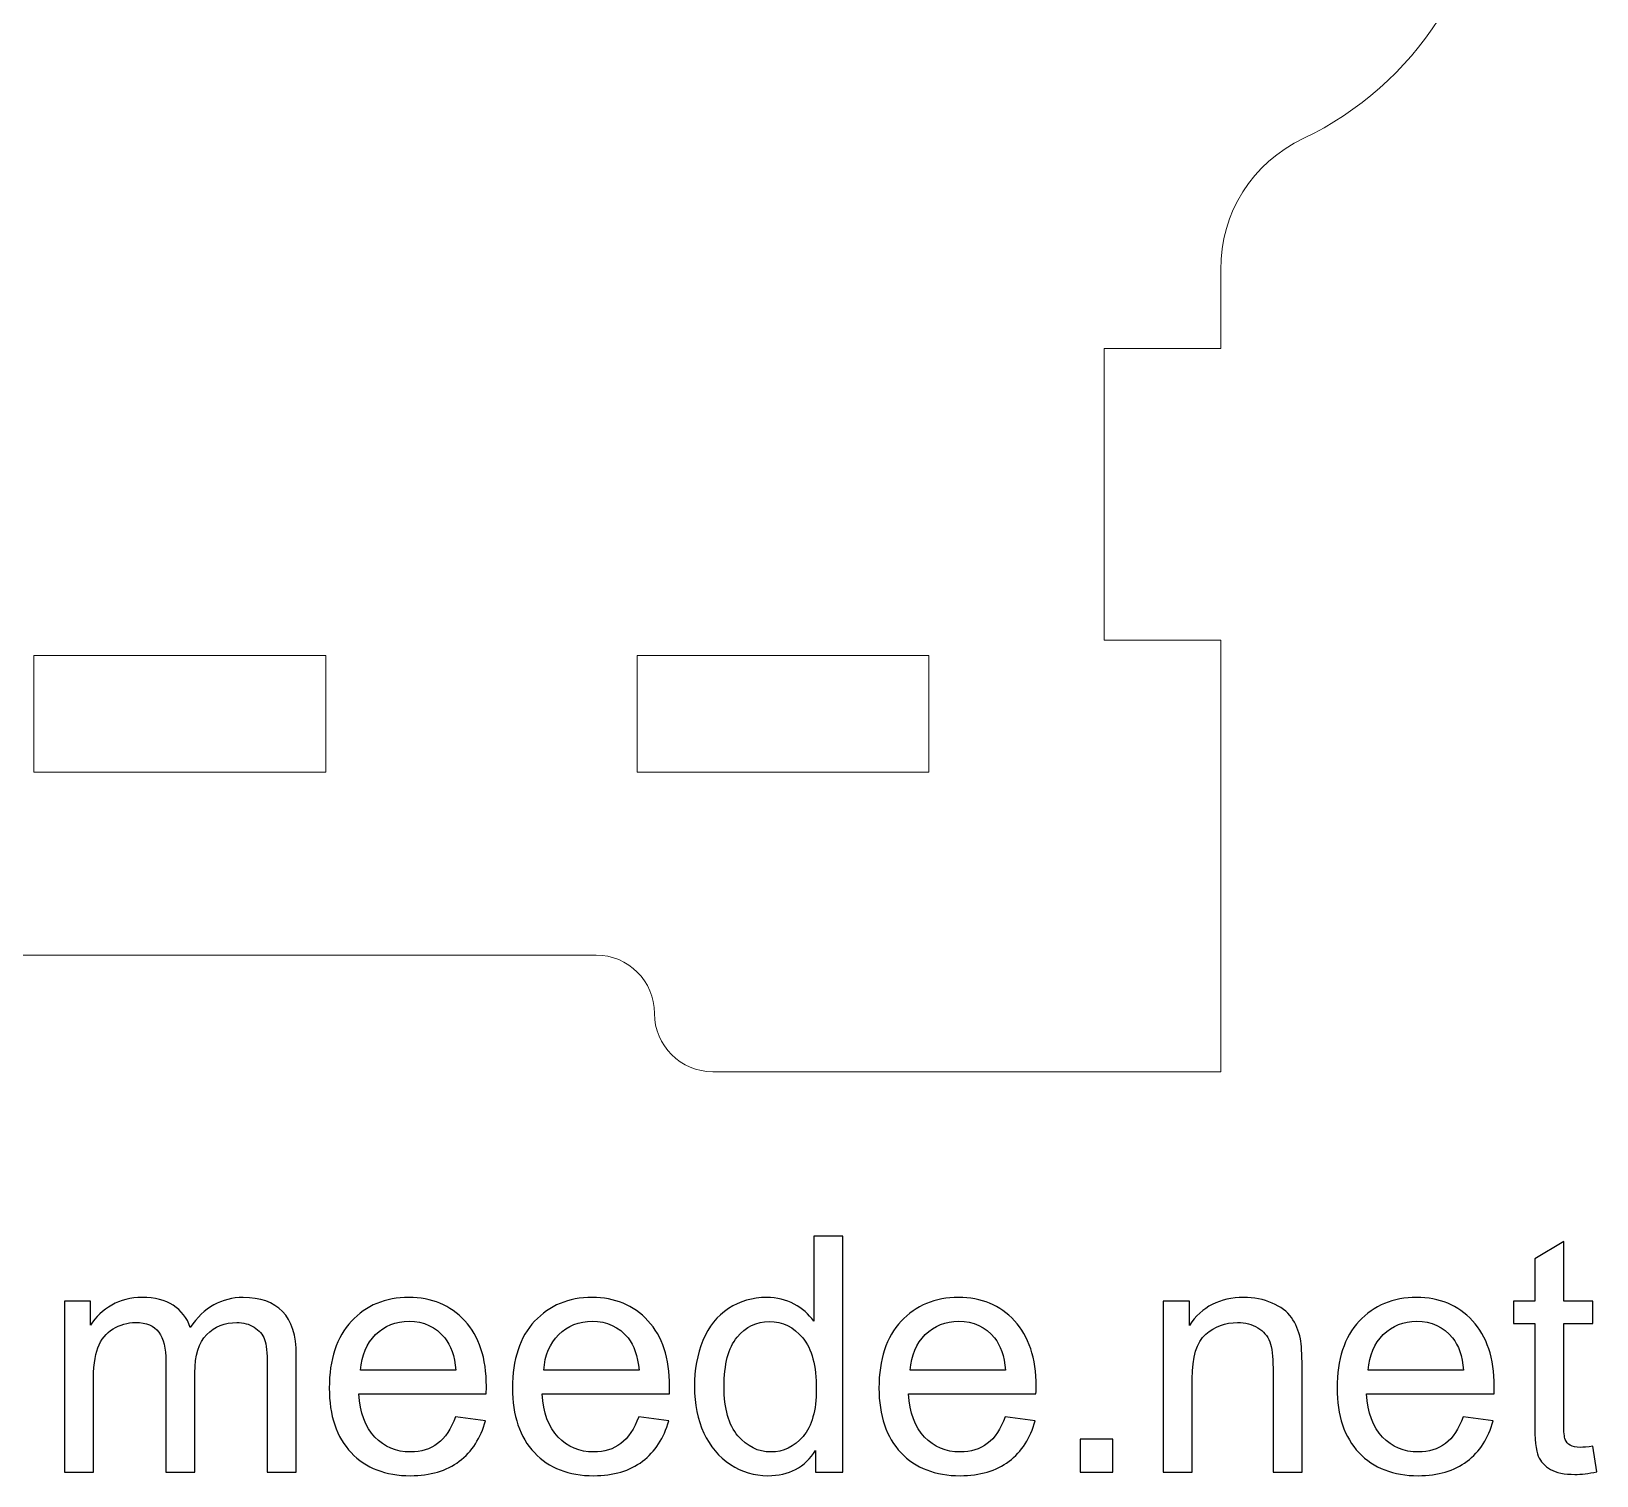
# Model space of a CAD drawing. Header units: millimetres. Extents: x -184 to 140, y -164 to 195.
# Drawn here: x 99.92 to 140.14, y -163.55 to -126.43 of the extents above; entities that cross this region are included whole.
import ezdxf

# ---------------------------------------------------------------- set-up
doc = ezdxf.new("R2010")
doc.units = ezdxf.units.MM
doc.header["$MEASUREMENT"] = 0
doc.layers.add('Layer 1', color=7, linetype='Continuous')

msp = doc.modelspace()

# ---------------------------------------------------------------- linework, layer by layer
at = {"layer": 'Layer 1', "color": 177, "lineweight": 5}
for points, knots in [([(64.4833, -7.4759), (64.4833, -7.4759), (61.4833, -7.4759), (61.4833, -7.4759), (61.4833, -7.4759), (61.4833, -7.4759), (61.4833, 0.0249), (61.4833, 0.0249), (61.4833, 0.0249), (61.4833, 0.0249), (64.4833, 0.0249), (64.4833, 0.0249), (64.4833, 0.0249), (64.4833, 0.0249), (89.9839, 0.0249), (89.9839, 0.0249), (89.9839, 0.0249), (94.1138, 0.0249), (97.4832, -3.3445), (97.4832, -7.4759), (97.4832, -7.4759), (97.4832, -7.4759), (97.4832, -41.4156), (97.4832, -41.4156), (97.4832, -41.4156), (97.4832, -57.9383), (113.9604, -71.4154), (130.4831, -71.4154), (130.4831, -71.4154), (130.4831, -71.4154), (130.4831, -110.5738), (130.4831, -110.5738), (130.4831, -110.5738), (130.4831, -112.0526), (131.2821, -113.3187), (132.6163, -113.9569), (132.6163, -113.9569), (135.4551, -115.313), (137.4159, -118.2125), (137.4159, -121.5678), (137.4159, -121.5678), (137.4159, -124.9248), (135.4551, -127.8228), (132.6163, -129.1801), (132.6163, -129.1801), (131.2821, -129.8183), (130.4831, -131.0847), (130.4831, -132.5631), (130.4831, -132.5631), (130.4831, -132.5631), (130.4831, -134.5794), (130.4831, -134.5794), (130.4831, -134.5794), (130.4831, -134.5794), (127.4831, -134.5794), (127.4831, -134.5794), (127.4831, -134.5794), (127.4831, -134.5794), (127.4831, -142.0787), (127.4831, -142.0787), (127.4831, -142.0787), (127.4831, -142.0787), (130.4831, -142.0787), (130.4831, -142.0787), (130.4831, -142.0787), (130.4831, -142.0787), (130.4831, -153.1717), (130.4831, -153.1717), (130.4831, -153.1717), (130.4831, -153.1717), (117.4303, -153.1717), (117.4303, -153.1717), (117.4303, -153.1717), (116.6048, -153.1717), (115.931, -152.498), (115.931, -151.671), (115.931, -151.671), (115.931, -150.8456), (115.2572, -150.1717), (114.4303, -150.1717), (114.4303, -150.1717), (114.4303, -150.1717), (77.5361, -150.1717), (77.5361, -150.1717), (77.5361, -150.1717), (76.7106, -150.1717), (76.0368, -150.8456), (76.0368, -151.671), (76.0368, -151.671), (76.0368, -152.498), (75.363, -153.1717), (74.5361, -153.1717), (74.5361, -153.1717), (74.5361, -153.1717), (64.4833, -153.1717), (64.4833, -153.1717), (64.4833, -153.1717), (64.4833, -153.1717), (64.4833, -142.4755), (64.4833, -142.4755), (64.4833, -142.4755), (64.4833, -142.4755), (61.4833, -142.4755), (61.4833, -142.4755), (61.4833, -142.4755), (61.4833, -142.4755), (61.4833, -134.9762), (61.4833, -134.9762), (61.4833, -134.9762), (61.4833, -134.9762), (64.4833, -134.9762), (64.4833, -134.9762), (64.4833, -134.9762), (64.4833, -134.9762), (64.4833, -127.4755), (64.4833, -127.4755), (64.4833, -127.4755), (64.4833, -127.4755), (61.4833, -127.4755), (61.4833, -127.4755), (61.4833, -127.4755), (61.4833, -127.4755), (61.4833, -119.9764), (61.4833, -119.9764), (61.4833, -119.9764), (61.4833, -119.9764), (64.4833, -119.9764), (64.4833, -119.9764), (64.4833, -119.9764), (64.4833, -119.9764), (64.4833, -112.4756), (64.4833, -112.4756), (64.4833, -112.4756), (64.4833, -112.4756), (61.4833, -112.4756), (61.4833, -112.4756), (61.4833, -112.4756), (61.4833, -112.4756), (61.4833, -104.9762), (61.4833, -104.9762), (61.4833, -104.9762), (61.4833, -104.9762), (64.4833, -104.9762), (64.4833, -104.9762), (64.4833, -104.9762), (64.4833, -104.9762), (64.4833, -97.4755), (64.4833, -97.4755), (64.4833, -97.4755), (64.4833, -97.4755), (61.4833, -97.4755), (61.4833, -97.4755), (61.4833, -97.4755), (61.4833, -97.4755), (61.4833, -89.9761), (61.4833, -89.9761), (61.4833, -89.9761), (61.4833, -89.9761), (64.4833, -89.9761), (64.4833, -89.9761), (64.4833, -89.9761), (64.4833, -89.9761), (64.4833, -82.4757), (64.4833, -82.4757), (64.4833, -82.4757), (64.4833, -82.4757), (61.4833, -82.4757), (61.4833, -82.4757), (61.4833, -82.4757), (61.4833, -82.4757), (61.4833, -74.9764), (61.4833, -74.9764), (61.4833, -74.9764), (61.4833, -74.9764), (64.4833, -74.9764), (64.4833, -74.9764), (64.4833, -74.9764), (64.4833, -74.9764), (64.4833, -67.4756), (64.4833, -67.4756), (64.4833, -67.4756), (64.4833, -67.4756), (61.4833, -67.4756), (61.4833, -67.4756), (61.4833, -67.4756), (61.4833, -67.4756), (61.4833, -59.9763), (61.4833, -59.9763), (61.4833, -59.9763), (61.4833, -59.9763), (64.4833, -59.9763), (64.4833, -59.9763), (64.4833, -59.9763), (64.4833, -59.9763), (64.4833, -52.4758), (64.4833, -52.4758), (64.4833, -52.4758), (64.4833, -52.4758), (61.4833, -52.4758), (61.4833, -52.4758), (61.4833, -52.4758), (61.4833, -52.4758), (61.4833, -44.9765), (61.4833, -44.9765), (61.4833, -44.9765), (61.4833, -44.9765), (64.4833, -44.9765), (64.4833, -44.9765), (64.4833, -44.9765), (64.4833, -44.9765), (64.4833, -37.4757), (64.4833, -37.4757), (64.4833, -37.4757), (64.4833, -37.4757), (61.4833, -37.4757), (61.4833, -37.4757), (61.4833, -37.4757), (61.4833, -37.4757), (61.4833, -29.975), (61.4833, -29.975), (61.4833, -29.975), (61.4833, -29.975), (64.4833, -29.975), (64.4833, -29.975), (64.4833, -29.975), (64.4833, -29.975), (64.4833, -22.476), (64.4833, -22.476), (64.4833, -22.476), (64.4833, -22.476), (61.4833, -22.476), (61.4833, -22.476), (61.4833, -22.476), (61.4833, -22.476), (61.4833, -14.9752), (61.4833, -14.9752), (61.4833, -14.9752), (61.4833, -14.9752), (64.4833, -14.9752), (64.4833, -14.9752), (64.4833, -14.9752), (64.4833, -14.9752), (64.4833, -7.4759), (64.4833, -7.4759)], [0, 0, 0, 0, 0.016129, 0.016129, 0.016129, 0.016129, 0.0322581, 0.0322581, 0.0322581, 0.0322581, 0.0483871, 0.0483871, 0.0483871, 0.0483871, 0.0645161, 0.0645161, 0.0645161, 0.0645161, 0.0806452, 0.0806452, 0.0806452, 0.0806452, 0.0967742, 0.0967742, 0.0967742, 0.0967742, 0.1129032, 0.1129032, 0.1129032, 0.1129032, 0.1290323, 0.1290323, 0.1290323, 0.1290323, 0.1451613, 0.1451613, 0.1451613, 0.1451613, 0.1612903, 0.1612903, 0.1612903, 0.1612903, 0.1774194, 0.1774194, 0.1774194, 0.1774194, 0.1935484, 0.1935484, 0.1935484, 0.1935484, 0.2096774, 0.2096774, 0.2096774, 0.2096774, 0.2258065, 0.2258065, 0.2258065, 0.2258065, 0.2419355, 0.2419355, 0.2419355, 0.2419355, 0.2580645, 0.2580645, 0.2580645, 0.2580645, 0.2741935, 0.2741935, 0.2741935, 0.2741935, 0.2903226, 0.2903226, 0.2903226, 0.2903226, 0.3064516, 0.3064516, 0.3064516, 0.3064516, 0.3225806, 0.3225806, 0.3225806, 0.3225806, 0.3387097, 0.3387097, 0.3387097, 0.3387097, 0.3548387, 0.3548387, 0.3548387, 0.3548387, 0.3709677, 0.3709677, 0.3709677, 0.3709677, 0.3870968, 0.3870968, 0.3870968, 0.3870968, 0.4032258, 0.4032258, 0.4032258, 0.4032258, 0.4193548, 0.4193548, 0.4193548, 0.4193548, 0.4354839, 0.4354839, 0.4354839, 0.4354839, 0.4516129, 0.4516129, 0.4516129, 0.4516129, 0.4677419, 0.4677419, 0.4677419, 0.4677419, 0.483871, 0.483871, 0.483871, 0.483871, 0.5, 0.5, 0.5, 0.5, 0.516129, 0.516129, 0.516129, 0.516129, 0.5322581, 0.5322581, 0.5322581, 0.5322581, 0.5483871, 0.5483871, 0.5483871, 0.5483871, 0.5645161, 0.5645161, 0.5645161, 0.5645161, 0.5806452, 0.5806452, 0.5806452, 0.5806452, 0.5967742, 0.5967742, 0.5967742, 0.5967742, 0.6129032, 0.6129032, 0.6129032, 0.6129032, 0.6290323, 0.6290323, 0.6290323, 0.6290323, 0.6451613, 0.6451613, 0.6451613, 0.6451613, 0.6612903, 0.6612903, 0.6612903, 0.6612903, 0.6774194, 0.6774194, 0.6774194, 0.6774194, 0.6935484, 0.6935484, 0.6935484, 0.6935484, 0.7096774, 0.7096774, 0.7096774, 0.7096774, 0.7258065, 0.7258065, 0.7258065, 0.7258065, 0.7419355, 0.7419355, 0.7419355, 0.7419355, 0.7580645, 0.7580645, 0.7580645, 0.7580645, 0.7741935, 0.7741935, 0.7741935, 0.7741935, 0.7903226, 0.7903226, 0.7903226, 0.7903226, 0.8064516, 0.8064516, 0.8064516, 0.8064516, 0.8225806, 0.8225806, 0.8225806, 0.8225806, 0.8387097, 0.8387097, 0.8387097, 0.8387097, 0.8548387, 0.8548387, 0.8548387, 0.8548387, 0.8709677, 0.8709677, 0.8709677, 0.8709677, 0.8870968, 0.8870968, 0.8870968, 0.8870968, 0.9032258, 0.9032258, 0.9032258, 0.9032258, 0.9193548, 0.9193548, 0.9193548, 0.9193548, 0.9354839, 0.9354839, 0.9354839, 0.9354839, 0.9516129, 0.9516129, 0.9516129, 0.9516129, 0.9677419, 0.9677419, 0.9677419, 0.9677419, 1, 1, 1, 1]), ([(99.9844, -145.4755), (99.9844, -145.4755), (99.9844, -142.4755), (99.9844, -142.4755), (99.9844, -142.4755), (99.9844, -142.4755), (107.4837, -142.4755), (107.4837, -142.4755), (107.4837, -142.4755), (107.4837, -142.4755), (107.4837, -145.4755), (107.4837, -145.4755), (107.4837, -145.4755), (107.4837, -145.4755), (99.9844, -145.4755), (99.9844, -145.4755)], [0, 0, 0, 0, 0.2, 0.2, 0.2, 0.2, 0.4, 0.4, 0.4, 0.4, 0.6, 0.6, 0.6, 0.6, 1, 1, 1, 1]), ([(115.483, -145.4755), (115.483, -145.4755), (115.483, -142.4755), (115.483, -142.4755), (115.483, -142.4755), (115.483, -142.4755), (122.9837, -142.4755), (122.9837, -142.4755), (122.9837, -142.4755), (122.9837, -142.4755), (122.9837, -145.4755), (122.9837, -145.4755), (122.9837, -145.4755), (122.9837, -145.4755), (115.483, -145.4755), (115.483, -145.4755)], [0, 0, 0, 0, 0.2, 0.2, 0.2, 0.2, 0.4, 0.4, 0.4, 0.4, 0.6, 0.6, 0.6, 0.6, 1, 1, 1, 1])]:
    msp.add_open_spline(points, degree=3, knots=knots, dxfattribs=at)
at = {"layer": 'Layer 1', "color": 250, "lineweight": 15}
for points, knots in [([(64.4833, -7.4759), (64.4833, -7.4759), (61.4833, -7.4759), (61.4833, -7.4759), (61.4833, -7.4759), (61.4833, -7.4759), (61.4833, 0.0249), (61.4833, 0.0249), (61.4833, 0.0249), (61.4833, 0.0249), (64.4833, 0.0249), (64.4833, 0.0249), (64.4833, 0.0249), (64.4833, 0.0249), (89.9839, 0.0249), (89.9839, 0.0249), (89.9839, 0.0249), (94.1138, 0.0249), (97.4832, -3.3445), (97.4832, -7.4759), (97.4832, -7.4759), (97.4832, -7.4759), (97.4832, -41.4156), (97.4832, -41.4156), (97.4832, -41.4156), (97.4832, -57.9383), (113.9604, -71.4154), (130.4831, -71.4154), (130.4831, -71.4154), (130.4831, -71.4154), (130.4831, -110.5738), (130.4831, -110.5738), (130.4831, -110.5738), (130.4831, -112.0526), (131.2821, -113.3187), (132.6163, -113.9569), (132.6163, -113.9569), (135.4551, -115.313), (137.4159, -118.2125), (137.4159, -121.5678), (137.4159, -121.5678), (137.4159, -124.9248), (135.4551, -127.8228), (132.6163, -129.1801), (132.6163, -129.1801), (131.2821, -129.8183), (130.4831, -131.0847), (130.4831, -132.5631), (130.4831, -132.5631), (130.4831, -132.5631), (130.4831, -134.5794), (130.4831, -134.5794), (130.4831, -134.5794), (130.4831, -134.5794), (127.4831, -134.5794), (127.4831, -134.5794), (127.4831, -134.5794), (127.4831, -134.5794), (127.4831, -142.0787), (127.4831, -142.0787), (127.4831, -142.0787), (127.4831, -142.0787), (130.4831, -142.0787), (130.4831, -142.0787), (130.4831, -142.0787), (130.4831, -142.0787), (130.4831, -153.1717), (130.4831, -153.1717), (130.4831, -153.1717), (130.4831, -153.1717), (117.4303, -153.1717), (117.4303, -153.1717), (117.4303, -153.1717), (116.6048, -153.1717), (115.931, -152.498), (115.931, -151.671), (115.931, -151.671), (115.931, -150.8456), (115.2572, -150.1717), (114.4303, -150.1717), (114.4303, -150.1717), (114.4303, -150.1717), (77.5361, -150.1717), (77.5361, -150.1717), (77.5361, -150.1717), (76.7106, -150.1717), (76.0368, -150.8456), (76.0368, -151.671), (76.0368, -151.671), (76.0368, -152.498), (75.363, -153.1717), (74.5361, -153.1717), (74.5361, -153.1717), (74.5361, -153.1717), (64.4833, -153.1717), (64.4833, -153.1717), (64.4833, -153.1717), (64.4833, -153.1717), (64.4833, -142.4755), (64.4833, -142.4755), (64.4833, -142.4755), (64.4833, -142.4755), (61.4833, -142.4755), (61.4833, -142.4755), (61.4833, -142.4755), (61.4833, -142.4755), (61.4833, -134.9762), (61.4833, -134.9762), (61.4833, -134.9762), (61.4833, -134.9762), (64.4833, -134.9762), (64.4833, -134.9762), (64.4833, -134.9762), (64.4833, -134.9762), (64.4833, -127.4755), (64.4833, -127.4755), (64.4833, -127.4755), (64.4833, -127.4755), (61.4833, -127.4755), (61.4833, -127.4755), (61.4833, -127.4755), (61.4833, -127.4755), (61.4833, -119.9764), (61.4833, -119.9764), (61.4833, -119.9764), (61.4833, -119.9764), (64.4833, -119.9764), (64.4833, -119.9764), (64.4833, -119.9764), (64.4833, -119.9764), (64.4833, -112.4756), (64.4833, -112.4756), (64.4833, -112.4756), (64.4833, -112.4756), (61.4833, -112.4756), (61.4833, -112.4756), (61.4833, -112.4756), (61.4833, -112.4756), (61.4833, -104.9762), (61.4833, -104.9762), (61.4833, -104.9762), (61.4833, -104.9762), (64.4833, -104.9762), (64.4833, -104.9762), (64.4833, -104.9762), (64.4833, -104.9762), (64.4833, -97.4755), (64.4833, -97.4755), (64.4833, -97.4755), (64.4833, -97.4755), (61.4833, -97.4755), (61.4833, -97.4755), (61.4833, -97.4755), (61.4833, -97.4755), (61.4833, -89.9761), (61.4833, -89.9761), (61.4833, -89.9761), (61.4833, -89.9761), (64.4833, -89.9761), (64.4833, -89.9761), (64.4833, -89.9761), (64.4833, -89.9761), (64.4833, -82.4757), (64.4833, -82.4757), (64.4833, -82.4757), (64.4833, -82.4757), (61.4833, -82.4757), (61.4833, -82.4757), (61.4833, -82.4757), (61.4833, -82.4757), (61.4833, -74.9764), (61.4833, -74.9764), (61.4833, -74.9764), (61.4833, -74.9764), (64.4833, -74.9764), (64.4833, -74.9764), (64.4833, -74.9764), (64.4833, -74.9764), (64.4833, -67.4756), (64.4833, -67.4756), (64.4833, -67.4756), (64.4833, -67.4756), (61.4833, -67.4756), (61.4833, -67.4756), (61.4833, -67.4756), (61.4833, -67.4756), (61.4833, -59.9763), (61.4833, -59.9763), (61.4833, -59.9763), (61.4833, -59.9763), (64.4833, -59.9763), (64.4833, -59.9763), (64.4833, -59.9763), (64.4833, -59.9763), (64.4833, -52.4758), (64.4833, -52.4758), (64.4833, -52.4758), (64.4833, -52.4758), (61.4833, -52.4758), (61.4833, -52.4758), (61.4833, -52.4758), (61.4833, -52.4758), (61.4833, -44.9765), (61.4833, -44.9765), (61.4833, -44.9765), (61.4833, -44.9765), (64.4833, -44.9765), (64.4833, -44.9765), (64.4833, -44.9765), (64.4833, -44.9765), (64.4833, -37.4757), (64.4833, -37.4757), (64.4833, -37.4757), (64.4833, -37.4757), (61.4833, -37.4757), (61.4833, -37.4757), (61.4833, -37.4757), (61.4833, -37.4757), (61.4833, -29.975), (61.4833, -29.975), (61.4833, -29.975), (61.4833, -29.975), (64.4833, -29.975), (64.4833, -29.975), (64.4833, -29.975), (64.4833, -29.975), (64.4833, -22.476), (64.4833, -22.476), (64.4833, -22.476), (64.4833, -22.476), (61.4833, -22.476), (61.4833, -22.476), (61.4833, -22.476), (61.4833, -22.476), (61.4833, -14.9752), (61.4833, -14.9752), (61.4833, -14.9752), (61.4833, -14.9752), (64.4833, -14.9752), (64.4833, -14.9752), (64.4833, -14.9752), (64.4833, -14.9752), (64.4833, -7.4759), (64.4833, -7.4759)], [0, 0, 0, 0, 0.016129, 0.016129, 0.016129, 0.016129, 0.0322581, 0.0322581, 0.0322581, 0.0322581, 0.0483871, 0.0483871, 0.0483871, 0.0483871, 0.0645161, 0.0645161, 0.0645161, 0.0645161, 0.0806452, 0.0806452, 0.0806452, 0.0806452, 0.0967742, 0.0967742, 0.0967742, 0.0967742, 0.1129032, 0.1129032, 0.1129032, 0.1129032, 0.1290323, 0.1290323, 0.1290323, 0.1290323, 0.1451613, 0.1451613, 0.1451613, 0.1451613, 0.1612903, 0.1612903, 0.1612903, 0.1612903, 0.1774194, 0.1774194, 0.1774194, 0.1774194, 0.1935484, 0.1935484, 0.1935484, 0.1935484, 0.2096774, 0.2096774, 0.2096774, 0.2096774, 0.2258065, 0.2258065, 0.2258065, 0.2258065, 0.2419355, 0.2419355, 0.2419355, 0.2419355, 0.2580645, 0.2580645, 0.2580645, 0.2580645, 0.2741935, 0.2741935, 0.2741935, 0.2741935, 0.2903226, 0.2903226, 0.2903226, 0.2903226, 0.3064516, 0.3064516, 0.3064516, 0.3064516, 0.3225806, 0.3225806, 0.3225806, 0.3225806, 0.3387097, 0.3387097, 0.3387097, 0.3387097, 0.3548387, 0.3548387, 0.3548387, 0.3548387, 0.3709677, 0.3709677, 0.3709677, 0.3709677, 0.3870968, 0.3870968, 0.3870968, 0.3870968, 0.4032258, 0.4032258, 0.4032258, 0.4032258, 0.4193548, 0.4193548, 0.4193548, 0.4193548, 0.4354839, 0.4354839, 0.4354839, 0.4354839, 0.4516129, 0.4516129, 0.4516129, 0.4516129, 0.4677419, 0.4677419, 0.4677419, 0.4677419, 0.483871, 0.483871, 0.483871, 0.483871, 0.5, 0.5, 0.5, 0.5, 0.516129, 0.516129, 0.516129, 0.516129, 0.5322581, 0.5322581, 0.5322581, 0.5322581, 0.5483871, 0.5483871, 0.5483871, 0.5483871, 0.5645161, 0.5645161, 0.5645161, 0.5645161, 0.5806452, 0.5806452, 0.5806452, 0.5806452, 0.5967742, 0.5967742, 0.5967742, 0.5967742, 0.6129032, 0.6129032, 0.6129032, 0.6129032, 0.6290323, 0.6290323, 0.6290323, 0.6290323, 0.6451613, 0.6451613, 0.6451613, 0.6451613, 0.6612903, 0.6612903, 0.6612903, 0.6612903, 0.6774194, 0.6774194, 0.6774194, 0.6774194, 0.6935484, 0.6935484, 0.6935484, 0.6935484, 0.7096774, 0.7096774, 0.7096774, 0.7096774, 0.7258065, 0.7258065, 0.7258065, 0.7258065, 0.7419355, 0.7419355, 0.7419355, 0.7419355, 0.7580645, 0.7580645, 0.7580645, 0.7580645, 0.7741935, 0.7741935, 0.7741935, 0.7741935, 0.7903226, 0.7903226, 0.7903226, 0.7903226, 0.8064516, 0.8064516, 0.8064516, 0.8064516, 0.8225806, 0.8225806, 0.8225806, 0.8225806, 0.8387097, 0.8387097, 0.8387097, 0.8387097, 0.8548387, 0.8548387, 0.8548387, 0.8548387, 0.8709677, 0.8709677, 0.8709677, 0.8709677, 0.8870968, 0.8870968, 0.8870968, 0.8870968, 0.9032258, 0.9032258, 0.9032258, 0.9032258, 0.9193548, 0.9193548, 0.9193548, 0.9193548, 0.9354839, 0.9354839, 0.9354839, 0.9354839, 0.9516129, 0.9516129, 0.9516129, 0.9516129, 0.9677419, 0.9677419, 0.9677419, 0.9677419, 1, 1, 1, 1]), ([(99.9844, -145.4755), (99.9844, -145.4755), (99.9844, -142.4755), (99.9844, -142.4755), (99.9844, -142.4755), (99.9844, -142.4755), (107.4837, -142.4755), (107.4837, -142.4755), (107.4837, -142.4755), (107.4837, -142.4755), (107.4837, -145.4755), (107.4837, -145.4755), (107.4837, -145.4755), (107.4837, -145.4755), (99.9844, -145.4755), (99.9844, -145.4755)], [0, 0, 0, 0, 0.2, 0.2, 0.2, 0.2, 0.4, 0.4, 0.4, 0.4, 0.6, 0.6, 0.6, 0.6, 1, 1, 1, 1]), ([(115.483, -145.4755), (115.483, -145.4755), (115.483, -142.4755), (115.483, -142.4755), (115.483, -142.4755), (115.483, -142.4755), (122.9837, -142.4755), (122.9837, -142.4755), (122.9837, -142.4755), (122.9837, -142.4755), (122.9837, -145.4755), (122.9837, -145.4755), (122.9837, -145.4755), (122.9837, -145.4755), (115.483, -145.4755), (115.483, -145.4755)], [0, 0, 0, 0, 0.2, 0.2, 0.2, 0.2, 0.4, 0.4, 0.4, 0.4, 0.6, 0.6, 0.6, 0.6, 1, 1, 1, 1])]:
    msp.add_open_spline(points, degree=3, knots=knots, dxfattribs=at)
at = {"layer": 'Layer 1', "color": 7}
for points, knots in [([(120.0736, -163.4598), (120.0736, -163.4598), (120.0736, -162.9024), (120.0736, -162.9024), (120.0736, -162.9024), (119.7957, -163.3356), (119.3864, -163.5529), (118.846, -163.5529), (118.846, -163.5529), (118.496, -163.5529), (118.1743, -163.457), (117.8822, -163.2637), (117.8822, -163.2637), (117.5887, -163.0717), (117.3615, -162.8022), (117.1992, -162.4579), (117.1992, -162.4579), (117.0383, -162.1122), (116.9579, -161.7157), (116.9579, -161.2669), (116.9579, -161.2669), (116.9579, -160.8295), (117.0313, -160.433), (117.1766, -160.0759), (117.1766, -160.0759), (117.3234, -159.7203), (117.5421, -159.4466), (117.8342, -159.2575), (117.8342, -159.2575), (118.1249, -159.067), (118.4523, -158.9724), (118.8121, -158.9724), (118.8121, -158.9724), (119.0774, -158.9724), (119.3131, -159.0289), (119.5191, -159.1404), (119.5191, -159.1404), (119.7251, -159.2519), (119.893, -159.3986), (120.0228, -159.5778), (120.0228, -159.5778), (120.0228, -159.5778), (120.0228, -157.3976), (120.0228, -157.3976), (120.0228, -157.3976), (120.0228, -157.3976), (120.7679, -157.3976), (120.7679, -157.3976), (120.7679, -157.3976), (120.7679, -157.3976), (120.7679, -163.4598), (120.7679, -163.4598), (120.7679, -163.4598), (120.7679, -163.4598), (120.0736, -163.4598), (120.0736, -163.4598)], [0, 0, 0, 0, 0.0666667, 0.0666667, 0.0666667, 0.0666667, 0.1333333, 0.1333333, 0.1333333, 0.1333333, 0.2, 0.2, 0.2, 0.2, 0.2666667, 0.2666667, 0.2666667, 0.2666667, 0.3333333, 0.3333333, 0.3333333, 0.3333333, 0.4, 0.4, 0.4, 0.4, 0.4666667, 0.4666667, 0.4666667, 0.4666667, 0.5333333, 0.5333333, 0.5333333, 0.5333333, 0.6, 0.6, 0.6, 0.6, 0.6666667, 0.6666667, 0.6666667, 0.6666667, 0.7333333, 0.7333333, 0.7333333, 0.7333333, 0.8, 0.8, 0.8, 0.8, 0.8666667, 0.8666667, 0.8666667, 0.8666667, 1, 1, 1, 1]), ([(140.0423, -162.7952), (140.0423, -162.7952), (140.1439, -163.4527), (140.1439, -163.4527), (140.1439, -163.4527), (139.9351, -163.4965), (139.7474, -163.5191), (139.5837, -163.5191), (139.5837, -163.5191), (139.3142, -163.5191), (139.1054, -163.4767), (138.9558, -163.3907), (138.9558, -163.3907), (138.8076, -163.3046), (138.7032, -163.1931), (138.6425, -163.0534), (138.6425, -163.0534), (138.5818, -162.9137), (138.5522, -162.6202), (138.5522, -162.1729), (138.5522, -162.1729), (138.5522, -162.1729), (138.5522, -159.6413), (138.5522, -159.6413), (138.5522, -159.6413), (138.5522, -159.6413), (138.0019, -159.6413), (138.0019, -159.6413), (138.0019, -159.6413), (138.0019, -159.6413), (138.0019, -159.0656), (138.0019, -159.0656), (138.0019, -159.0656), (138.0019, -159.0656), (138.5522, -159.0656), (138.5522, -159.0656), (138.5522, -159.0656), (138.5522, -159.0656), (138.5522, -157.979), (138.5522, -157.979), (138.5522, -157.979), (138.5522, -157.979), (139.2973, -157.5317), (139.2973, -157.5317), (139.2973, -157.5317), (139.2973, -157.5317), (139.2973, -159.0656), (139.2973, -159.0656), (139.2973, -159.0656), (139.2973, -159.0656), (140.0423, -159.0656), (140.0423, -159.0656), (140.0423, -159.0656), (140.0423, -159.0656), (140.0423, -159.6413), (140.0423, -159.6413), (140.0423, -159.6413), (140.0423, -159.6413), (139.2973, -159.6413), (139.2973, -159.6413), (139.2973, -159.6413), (139.2973, -159.6413), (139.2973, -162.2152), (139.2973, -162.2152), (139.2973, -162.2152), (139.2973, -162.4283), (139.31, -162.5652), (139.3368, -162.6258), (139.3368, -162.6258), (139.3622, -162.6865), (139.4045, -162.7345), (139.4638, -162.7712), (139.4638, -162.7712), (139.5231, -162.8065), (139.6077, -162.8248), (139.7178, -162.8248), (139.7178, -162.8248), (139.7996, -162.8248), (139.9083, -162.8149), (140.0423, -162.7952)], [0, 0, 0, 0, 0.047619, 0.047619, 0.047619, 0.047619, 0.0952381, 0.0952381, 0.0952381, 0.0952381, 0.1428571, 0.1428571, 0.1428571, 0.1428571, 0.1904762, 0.1904762, 0.1904762, 0.1904762, 0.2380952, 0.2380952, 0.2380952, 0.2380952, 0.2857143, 0.2857143, 0.2857143, 0.2857143, 0.3333333, 0.3333333, 0.3333333, 0.3333333, 0.3809524, 0.3809524, 0.3809524, 0.3809524, 0.4285714, 0.4285714, 0.4285714, 0.4285714, 0.4761905, 0.4761905, 0.4761905, 0.4761905, 0.5238095, 0.5238095, 0.5238095, 0.5238095, 0.5714286, 0.5714286, 0.5714286, 0.5714286, 0.6190476, 0.6190476, 0.6190476, 0.6190476, 0.6666667, 0.6666667, 0.6666667, 0.6666667, 0.7142857, 0.7142857, 0.7142857, 0.7142857, 0.7619048, 0.7619048, 0.7619048, 0.7619048, 0.8095238, 0.8095238, 0.8095238, 0.8095238, 0.8571429, 0.8571429, 0.8571429, 0.8571429, 0.9047619, 0.9047619, 0.9047619, 0.9047619, 1, 1, 1, 1]), ([(100.7667, -163.4598), (100.7667, -163.4598), (100.7667, -159.0656), (100.7667, -159.0656), (100.7667, -159.0656), (100.7667, -159.0656), (101.4356, -159.0656), (101.4356, -159.0656), (101.4356, -159.0656), (101.4356, -159.0656), (101.4356, -159.6865), (101.4356, -159.6865), (101.4356, -159.6865), (101.5724, -159.472), (101.7559, -159.2984), (101.9845, -159.1686), (101.9845, -159.1686), (102.2131, -159.0374), (102.4727, -158.9724), (102.7648, -158.9724), (102.7648, -158.9724), (103.0894, -158.9724), (103.3561, -159.0402), (103.5635, -159.1742), (103.5635, -159.1742), (103.771, -159.3097), (103.9177, -159.4974), (104.0024, -159.7401), (104.0024, -159.7401), (104.3523, -159.2279), (104.8053, -158.9724), (105.3641, -158.9724), (105.3641, -158.9724), (105.8016, -158.9724), (106.1388, -159.0924), (106.3731, -159.3337), (106.3731, -159.3337), (106.6087, -159.575), (106.7273, -159.9461), (106.7273, -160.4471), (106.7273, -160.4471), (106.7273, -160.4471), (106.7273, -163.4598), (106.7273, -163.4598), (106.7273, -163.4598), (106.7273, -163.4598), (105.9822, -163.4598), (105.9822, -163.4598), (105.9822, -163.4598), (105.9822, -163.4598), (105.9822, -160.694), (105.9822, -160.694), (105.9822, -160.694), (105.9822, -160.3977), (105.9568, -160.1832), (105.9088, -160.052), (105.9088, -160.052), (105.8608, -159.9207), (105.7733, -159.8163), (105.6449, -159.7359), (105.6449, -159.7359), (105.5179, -159.6554), (105.3684, -159.6159), (105.1976, -159.6159), (105.1976, -159.6159), (104.8872, -159.6159), (104.6303, -159.7189), (104.4257, -159.9235), (104.4257, -159.9235), (104.2211, -160.1296), (104.1195, -160.4584), (104.1195, -160.9099), (104.1195, -160.9099), (104.1195, -160.9099), (104.1195, -163.4598), (104.1195, -163.4598), (104.1195, -163.4598), (104.1195, -163.4598), (103.3744, -163.4598), (103.3744, -163.4598), (103.3744, -163.4598), (103.3744, -163.4598), (103.3744, -160.6079), (103.3744, -160.6079), (103.3744, -160.6079), (103.3744, -160.2777), (103.3138, -160.0294), (103.1924, -159.8643), (103.1924, -159.8643), (103.0711, -159.6992), (102.8721, -159.6159), (102.5969, -159.6159), (102.5969, -159.6159), (102.3881, -159.6159), (102.1948, -159.671), (102.017, -159.781), (102.017, -159.781), (101.8392, -159.8911), (101.7107, -160.052), (101.6303, -160.265), (101.6303, -160.265), (101.5513, -160.4767), (101.5118, -160.7829), (101.5118, -161.1823), (101.5118, -161.1823), (101.5118, -161.1823), (101.5118, -163.4598), (101.5118, -163.4598), (101.5118, -163.4598), (101.5118, -163.4598), (100.7667, -163.4598), (100.7667, -163.4598)], [0, 0, 0, 0, 0.0344828, 0.0344828, 0.0344828, 0.0344828, 0.0689655, 0.0689655, 0.0689655, 0.0689655, 0.1034483, 0.1034483, 0.1034483, 0.1034483, 0.137931, 0.137931, 0.137931, 0.137931, 0.1724138, 0.1724138, 0.1724138, 0.1724138, 0.2068966, 0.2068966, 0.2068966, 0.2068966, 0.2413793, 0.2413793, 0.2413793, 0.2413793, 0.2758621, 0.2758621, 0.2758621, 0.2758621, 0.3103448, 0.3103448, 0.3103448, 0.3103448, 0.3448276, 0.3448276, 0.3448276, 0.3448276, 0.3793103, 0.3793103, 0.3793103, 0.3793103, 0.4137931, 0.4137931, 0.4137931, 0.4137931, 0.4482759, 0.4482759, 0.4482759, 0.4482759, 0.4827586, 0.4827586, 0.4827586, 0.4827586, 0.5172414, 0.5172414, 0.5172414, 0.5172414, 0.5517241, 0.5517241, 0.5517241, 0.5517241, 0.5862069, 0.5862069, 0.5862069, 0.5862069, 0.6206897, 0.6206897, 0.6206897, 0.6206897, 0.6551724, 0.6551724, 0.6551724, 0.6551724, 0.6896552, 0.6896552, 0.6896552, 0.6896552, 0.7241379, 0.7241379, 0.7241379, 0.7241379, 0.7586207, 0.7586207, 0.7586207, 0.7586207, 0.7931034, 0.7931034, 0.7931034, 0.7931034, 0.8275862, 0.8275862, 0.8275862, 0.8275862, 0.862069, 0.862069, 0.862069, 0.862069, 0.8965517, 0.8965517, 0.8965517, 0.8965517, 0.9310345, 0.9310345, 0.9310345, 0.9310345, 1, 1, 1, 1]), ([(110.8167, -162.0374), (110.8167, -162.0374), (111.5872, -162.139), (111.5872, -162.139), (111.5872, -162.139), (111.4672, -162.5863), (111.2429, -162.9349), (110.9155, -163.1818), (110.9155, -163.1818), (110.5881, -163.4288), (110.1704, -163.5529), (109.661, -163.5529), (109.661, -163.5529), (109.0204, -163.5529), (108.5124, -163.3554), (108.137, -162.9603), (108.137, -162.9603), (107.7616, -162.5666), (107.574, -162.012), (107.574, -161.2994), (107.574, -161.2994), (107.574, -160.5628), (107.7631, -159.9899), (108.1426, -159.5835), (108.1426, -159.5835), (108.5222, -159.1756), (109.0147, -158.9724), (109.6201, -158.9724), (109.6201, -158.9724), (110.2057, -158.9724), (110.6841, -159.1714), (111.0552, -159.5708), (111.0552, -159.5708), (111.4263, -159.9701), (111.6126, -160.5317), (111.6126, -161.2556), (111.6126, -161.2556), (111.6126, -161.2994), (111.6112, -161.3657), (111.6084, -161.4532), (111.6084, -161.4532), (111.6084, -161.4532), (108.336, -161.4532), (108.336, -161.4532), (108.336, -161.4532), (108.3642, -161.9344), (108.4997, -162.3041), (108.7452, -162.5595), (108.7452, -162.5595), (108.9893, -162.8149), (109.2955, -162.9433), (109.661, -162.9433), (109.661, -162.9433), (109.9334, -162.9433), (110.1662, -162.8714), (110.3581, -162.7274), (110.3581, -162.7274), (110.5514, -162.5835), (110.7038, -162.3535), (110.8167, -162.0374)], [0, 0, 0, 0, 0.0625, 0.0625, 0.0625, 0.0625, 0.125, 0.125, 0.125, 0.125, 0.1875, 0.1875, 0.1875, 0.1875, 0.25, 0.25, 0.25, 0.25, 0.3125, 0.3125, 0.3125, 0.3125, 0.375, 0.375, 0.375, 0.375, 0.4375, 0.4375, 0.4375, 0.4375, 0.5, 0.5, 0.5, 0.5, 0.5625, 0.5625, 0.5625, 0.5625, 0.625, 0.625, 0.625, 0.625, 0.6875, 0.6875, 0.6875, 0.6875, 0.75, 0.75, 0.75, 0.75, 0.8125, 0.8125, 0.8125, 0.8125, 0.875, 0.875, 0.875, 0.875, 1, 1, 1, 1]), ([(115.5256, -162.0374), (115.5256, -162.0374), (116.2961, -162.139), (116.2961, -162.139), (116.2961, -162.139), (116.1761, -162.5863), (115.9518, -162.9349), (115.6244, -163.1818), (115.6244, -163.1818), (115.297, -163.4288), (114.8793, -163.5529), (114.3699, -163.5529), (114.3699, -163.5529), (113.7293, -163.5529), (113.2213, -163.3554), (112.8459, -162.9603), (112.8459, -162.9603), (112.4705, -162.5666), (112.2829, -162.012), (112.2829, -161.2994), (112.2829, -161.2994), (112.2829, -160.5628), (112.472, -159.9899), (112.8515, -159.5835), (112.8515, -159.5835), (113.2311, -159.1756), (113.7236, -158.9724), (114.329, -158.9724), (114.329, -158.9724), (114.9146, -158.9724), (115.393, -159.1714), (115.7641, -159.5708), (115.7641, -159.5708), (116.1352, -159.9701), (116.3215, -160.5317), (116.3215, -161.2556), (116.3215, -161.2556), (116.3215, -161.2994), (116.3201, -161.3657), (116.3173, -161.4532), (116.3173, -161.4532), (116.3173, -161.4532), (113.0449, -161.4532), (113.0449, -161.4532), (113.0449, -161.4532), (113.0731, -161.9344), (113.2086, -162.3041), (113.4541, -162.5595), (113.4541, -162.5595), (113.6982, -162.8149), (114.0044, -162.9433), (114.3699, -162.9433), (114.3699, -162.9433), (114.6423, -162.9433), (114.8751, -162.8714), (115.067, -162.7274), (115.067, -162.7274), (115.2603, -162.5835), (115.4127, -162.3535), (115.5256, -162.0374)], [0, 0, 0, 0, 0.0625, 0.0625, 0.0625, 0.0625, 0.125, 0.125, 0.125, 0.125, 0.1875, 0.1875, 0.1875, 0.1875, 0.25, 0.25, 0.25, 0.25, 0.3125, 0.3125, 0.3125, 0.3125, 0.375, 0.375, 0.375, 0.375, 0.4375, 0.4375, 0.4375, 0.4375, 0.5, 0.5, 0.5, 0.5, 0.5625, 0.5625, 0.5625, 0.5625, 0.625, 0.625, 0.625, 0.625, 0.6875, 0.6875, 0.6875, 0.6875, 0.75, 0.75, 0.75, 0.75, 0.8125, 0.8125, 0.8125, 0.8125, 0.875, 0.875, 0.875, 0.875, 1, 1, 1, 1]), ([(124.9434, -162.0374), (124.9434, -162.0374), (125.7139, -162.139), (125.7139, -162.139), (125.7139, -162.139), (125.5939, -162.5863), (125.3696, -162.9349), (125.0422, -163.1818), (125.0422, -163.1818), (124.7148, -163.4288), (124.2971, -163.5529), (123.7877, -163.5529), (123.7877, -163.5529), (123.1471, -163.5529), (122.6391, -163.3554), (122.2637, -162.9603), (122.2637, -162.9603), (121.8883, -162.5666), (121.7007, -162.012), (121.7007, -161.2994), (121.7007, -161.2994), (121.7007, -160.5628), (121.8898, -159.9899), (122.2693, -159.5835), (122.2693, -159.5835), (122.6489, -159.1756), (123.1414, -158.9724), (123.7468, -158.9724), (123.7468, -158.9724), (124.3324, -158.9724), (124.8108, -159.1714), (125.1819, -159.5708), (125.1819, -159.5708), (125.553, -159.9701), (125.7393, -160.5317), (125.7393, -161.2556), (125.7393, -161.2556), (125.7393, -161.2994), (125.7379, -161.3657), (125.7351, -161.4532), (125.7351, -161.4532), (125.7351, -161.4532), (122.4627, -161.4532), (122.4627, -161.4532), (122.4627, -161.4532), (122.4909, -161.9344), (122.6264, -162.3041), (122.8719, -162.5595), (122.8719, -162.5595), (123.116, -162.8149), (123.4222, -162.9433), (123.7877, -162.9433), (123.7877, -162.9433), (124.0601, -162.9433), (124.2929, -162.8714), (124.4848, -162.7274), (124.4848, -162.7274), (124.6781, -162.5835), (124.8305, -162.3535), (124.9434, -162.0374)], [0, 0, 0, 0, 0.0625, 0.0625, 0.0625, 0.0625, 0.125, 0.125, 0.125, 0.125, 0.1875, 0.1875, 0.1875, 0.1875, 0.25, 0.25, 0.25, 0.25, 0.3125, 0.3125, 0.3125, 0.3125, 0.375, 0.375, 0.375, 0.375, 0.4375, 0.4375, 0.4375, 0.4375, 0.5, 0.5, 0.5, 0.5, 0.5625, 0.5625, 0.5625, 0.5625, 0.625, 0.625, 0.625, 0.625, 0.6875, 0.6875, 0.6875, 0.6875, 0.75, 0.75, 0.75, 0.75, 0.8125, 0.8125, 0.8125, 0.8125, 0.875, 0.875, 0.875, 0.875, 1, 1, 1, 1]), ([(129.0074, -163.4598), (129.0074, -163.4598), (129.0074, -159.0656), (129.0074, -159.0656), (129.0074, -159.0656), (129.0074, -159.0656), (129.6763, -159.0656), (129.6763, -159.0656), (129.6763, -159.0656), (129.6763, -159.0656), (129.6763, -159.6893), (129.6763, -159.6893), (129.6763, -159.6893), (129.998, -159.2109), (130.4637, -158.9724), (131.0719, -158.9724), (131.0719, -158.9724), (131.3372, -158.9724), (131.5799, -159.0204), (131.8014, -159.115), (131.8014, -159.115), (132.023, -159.2095), (132.1895, -159.3351), (132.2995, -159.4889), (132.2995, -159.4889), (132.4096, -159.6427), (132.4872, -159.8262), (132.531, -160.0378), (132.531, -160.0378), (132.5578, -160.1761), (132.5719, -160.4174), (132.5719, -160.7617), (132.5719, -160.7617), (132.5719, -160.7617), (132.5719, -163.4598), (132.5719, -163.4598), (132.5719, -163.4598), (132.5719, -163.4598), (131.8268, -163.4598), (131.8268, -163.4598), (131.8268, -163.4598), (131.8268, -163.4598), (131.8268, -160.79), (131.8268, -160.79), (131.8268, -160.79), (131.8268, -160.4866), (131.7986, -160.2594), (131.7407, -160.1098), (131.7407, -160.1098), (131.6829, -159.9602), (131.5799, -159.8403), (131.4331, -159.75), (131.4331, -159.75), (131.2864, -159.6611), (131.1128, -159.6159), (130.9152, -159.6159), (130.9152, -159.6159), (130.5991, -159.6159), (130.3268, -159.7161), (130.0968, -159.9179), (130.0968, -159.9179), (129.8668, -160.1183), (129.7525, -160.5007), (129.7525, -161.0623), (129.7525, -161.0623), (129.7525, -161.0623), (129.7525, -163.4598), (129.7525, -163.4598), (129.7525, -163.4598), (129.7525, -163.4598), (129.0074, -163.4598), (129.0074, -163.4598)], [0, 0, 0, 0, 0.0526316, 0.0526316, 0.0526316, 0.0526316, 0.1052632, 0.1052632, 0.1052632, 0.1052632, 0.1578947, 0.1578947, 0.1578947, 0.1578947, 0.2105263, 0.2105263, 0.2105263, 0.2105263, 0.2631579, 0.2631579, 0.2631579, 0.2631579, 0.3157895, 0.3157895, 0.3157895, 0.3157895, 0.3684211, 0.3684211, 0.3684211, 0.3684211, 0.4210526, 0.4210526, 0.4210526, 0.4210526, 0.4736842, 0.4736842, 0.4736842, 0.4736842, 0.5263158, 0.5263158, 0.5263158, 0.5263158, 0.5789474, 0.5789474, 0.5789474, 0.5789474, 0.6315789, 0.6315789, 0.6315789, 0.6315789, 0.6842105, 0.6842105, 0.6842105, 0.6842105, 0.7368421, 0.7368421, 0.7368421, 0.7368421, 0.7894737, 0.7894737, 0.7894737, 0.7894737, 0.8421053, 0.8421053, 0.8421053, 0.8421053, 0.8947368, 0.8947368, 0.8947368, 0.8947368, 1, 1, 1, 1]), ([(136.7135, -162.0374), (136.7135, -162.0374), (137.484, -162.139), (137.484, -162.139), (137.484, -162.139), (137.364, -162.5863), (137.1397, -162.9349), (136.8123, -163.1818), (136.8123, -163.1818), (136.4849, -163.4288), (136.0672, -163.5529), (135.5578, -163.5529), (135.5578, -163.5529), (134.9172, -163.5529), (134.4092, -163.3554), (134.0338, -162.9603), (134.0338, -162.9603), (133.6584, -162.5666), (133.4708, -162.012), (133.4708, -161.2994), (133.4708, -161.2994), (133.4708, -160.5628), (133.6599, -159.9899), (134.0394, -159.5835), (134.0394, -159.5835), (134.419, -159.1756), (134.9115, -158.9724), (135.5169, -158.9724), (135.5169, -158.9724), (136.1025, -158.9724), (136.5809, -159.1714), (136.952, -159.5708), (136.952, -159.5708), (137.3231, -159.9701), (137.5094, -160.5317), (137.5094, -161.2556), (137.5094, -161.2556), (137.5094, -161.2994), (137.508, -161.3657), (137.5052, -161.4532), (137.5052, -161.4532), (137.5052, -161.4532), (134.2328, -161.4532), (134.2328, -161.4532), (134.2328, -161.4532), (134.261, -161.9344), (134.3965, -162.3041), (134.642, -162.5595), (134.642, -162.5595), (134.8861, -162.8149), (135.1923, -162.9433), (135.5578, -162.9433), (135.5578, -162.9433), (135.8302, -162.9433), (136.063, -162.8714), (136.2549, -162.7274), (136.2549, -162.7274), (136.4482, -162.5835), (136.6006, -162.3535), (136.7135, -162.0374)], [0, 0, 0, 0, 0.0625, 0.0625, 0.0625, 0.0625, 0.125, 0.125, 0.125, 0.125, 0.1875, 0.1875, 0.1875, 0.1875, 0.25, 0.25, 0.25, 0.25, 0.3125, 0.3125, 0.3125, 0.3125, 0.375, 0.375, 0.375, 0.375, 0.4375, 0.4375, 0.4375, 0.4375, 0.5, 0.5, 0.5, 0.5, 0.5625, 0.5625, 0.5625, 0.5625, 0.625, 0.625, 0.625, 0.625, 0.6875, 0.6875, 0.6875, 0.6875, 0.75, 0.75, 0.75, 0.75, 0.8125, 0.8125, 0.8125, 0.8125, 0.875, 0.875, 0.875, 0.875, 1, 1, 1, 1]), ([(108.3783, -160.8436), (108.3783, -160.8436), (110.8252, -160.8436), (110.8252, -160.8436), (110.8252, -160.8436), (110.7927, -160.4739), (110.6982, -160.1973), (110.5444, -160.0124), (110.5444, -160.0124), (110.3087, -159.726), (110.0011, -159.5821), (109.6243, -159.5821), (109.6243, -159.5821), (109.2828, -159.5821), (108.9964, -159.6964), (108.7635, -159.925), (108.7635, -159.925), (108.5321, -160.1536), (108.4037, -160.4598), (108.3783, -160.8436)], [0, 0, 0, 0, 0.1666667, 0.1666667, 0.1666667, 0.1666667, 0.3333333, 0.3333333, 0.3333333, 0.3333333, 0.5, 0.5, 0.5, 0.5, 0.6666667, 0.6666667, 0.6666667, 0.6666667, 1, 1, 1, 1]), ([(113.0872, -160.8436), (113.0872, -160.8436), (115.5341, -160.8436), (115.5341, -160.8436), (115.5341, -160.8436), (115.5016, -160.4739), (115.4071, -160.1973), (115.2533, -160.0124), (115.2533, -160.0124), (115.0176, -159.726), (114.71, -159.5821), (114.3332, -159.5821), (114.3332, -159.5821), (113.9917, -159.5821), (113.7053, -159.6964), (113.4724, -159.925), (113.4724, -159.925), (113.241, -160.1536), (113.1126, -160.4598), (113.0872, -160.8436)], [0, 0, 0, 0, 0.1666667, 0.1666667, 0.1666667, 0.1666667, 0.3333333, 0.3333333, 0.3333333, 0.3333333, 0.5, 0.5, 0.5, 0.5, 0.6666667, 0.6666667, 0.6666667, 0.6666667, 1, 1, 1, 1]), ([(117.7199, -161.2683), (117.7199, -161.83), (117.8384, -162.2491), (118.0769, -162.5271), (118.0769, -162.5271), (118.314, -162.805), (118.5948, -162.9433), (118.9179, -162.9433), (118.9179, -162.9433), (119.2439, -162.9433), (119.5205, -162.8107), (119.7491, -162.5454), (119.7491, -162.5454), (119.9763, -162.2801), (120.0906, -161.8751), (120.0906, -161.3304), (120.0906, -161.3304), (120.0906, -160.7321), (119.9749, -160.2918), (119.742, -160.011), (119.742, -160.011), (119.5106, -159.7302), (119.2242, -159.5905), (118.8841, -159.5905), (118.8841, -159.5905), (118.5525, -159.5905), (118.2759, -159.7246), (118.0529, -159.9941), (118.0529, -159.9941), (117.8314, -160.2636), (117.7199, -160.6884), (117.7199, -161.2683)], [0, 0, 0, 0, 0.1111111, 0.1111111, 0.1111111, 0.1111111, 0.2222222, 0.2222222, 0.2222222, 0.2222222, 0.3333333, 0.3333333, 0.3333333, 0.3333333, 0.4444444, 0.4444444, 0.4444444, 0.4444444, 0.5555556, 0.5555556, 0.5555556, 0.5555556, 0.6666667, 0.6666667, 0.6666667, 0.6666667, 0.7777778, 0.7777778, 0.7777778, 0.7777778, 1, 1, 1, 1]), ([(122.505, -160.8436), (122.505, -160.8436), (124.9519, -160.8436), (124.9519, -160.8436), (124.9519, -160.8436), (124.9194, -160.4739), (124.8249, -160.1973), (124.6711, -160.0124), (124.6711, -160.0124), (124.4354, -159.726), (124.1278, -159.5821), (123.751, -159.5821), (123.751, -159.5821), (123.4095, -159.5821), (123.1231, -159.6964), (122.8902, -159.925), (122.8902, -159.925), (122.6588, -160.1536), (122.5304, -160.4598), (122.505, -160.8436)], [0, 0, 0, 0, 0.1666667, 0.1666667, 0.1666667, 0.1666667, 0.3333333, 0.3333333, 0.3333333, 0.3333333, 0.5, 0.5, 0.5, 0.5, 0.6666667, 0.6666667, 0.6666667, 0.6666667, 1, 1, 1, 1]), ([(134.2751, -160.8436), (134.2751, -160.8436), (136.722, -160.8436), (136.722, -160.8436), (136.722, -160.8436), (136.6895, -160.4739), (136.595, -160.1973), (136.4412, -160.0124), (136.4412, -160.0124), (136.2055, -159.726), (135.8979, -159.5821), (135.5211, -159.5821), (135.5211, -159.5821), (135.1796, -159.5821), (134.8932, -159.6964), (134.6603, -159.925), (134.6603, -159.925), (134.4289, -160.1536), (134.3005, -160.4598), (134.2751, -160.8436)], [0, 0, 0, 0, 0.1666667, 0.1666667, 0.1666667, 0.1666667, 0.3333333, 0.3333333, 0.3333333, 0.3333333, 0.5, 0.5, 0.5, 0.5, 0.6666667, 0.6666667, 0.6666667, 0.6666667, 1, 1, 1, 1]), ([(126.8668, -163.4598), (126.8668, -163.4598), (126.8668, -162.6131), (126.8668, -162.6131), (126.8668, -162.6131), (126.8668, -162.6131), (127.7134, -162.6131), (127.7134, -162.6131), (127.7134, -162.6131), (127.7134, -162.6131), (127.7134, -163.4598), (127.7134, -163.4598), (127.7134, -163.4598), (127.7134, -163.4598), (126.8668, -163.4598), (126.8668, -163.4598)], [0, 0, 0, 0, 0.2, 0.2, 0.2, 0.2, 0.4, 0.4, 0.4, 0.4, 0.6, 0.6, 0.6, 0.6, 1, 1, 1, 1])]:
    msp.add_open_spline(points, degree=3, knots=knots, dxfattribs=at)

doc.saveas('drawing.dxf')
